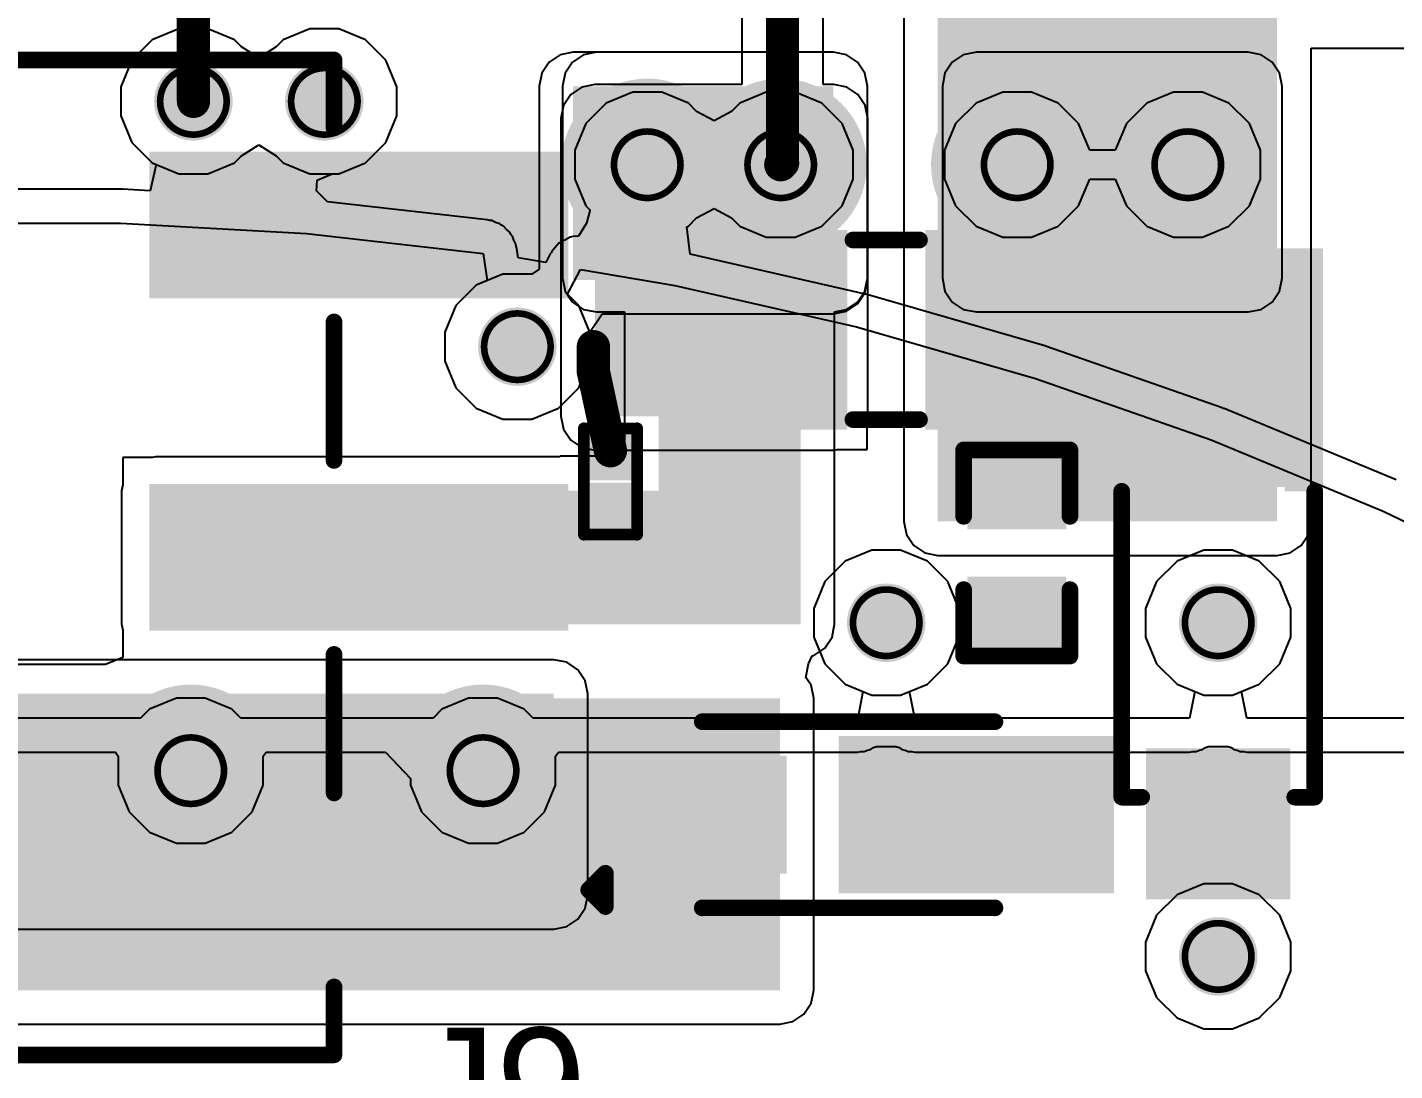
# Model space of a CAD drawing. Header units: inches. Extents: x -30 to 282, y -86 to 78.
# Drawn here: x 10.09 to 20.53, y -26.4 to -18.43 of the extents above; entities that cross this region are included whole.
import ezdxf

# ---------------------------------------------------------------- set-up
doc = ezdxf.new("R2010")
doc.units = ezdxf.units.IN
for name, color, linetype in [('Board Outline', 216, 'Continuous'), ('Bottom Layer', 5, 'Continuous'), ('Bottom Overlay', 54, 'Continuous'), ('Bottom Paste', 16, 'Continuous'), ('Bottom Solder', 6, 'Continuous'), ('Drill Drawing', 1, 'Continuous'), ('GND 01', 76, 'Continuous'), ('GND 02', 16, 'Continuous'), ('PWR', 156, 'Continuous'), ('SIG 01', 90, 'Continuous'), ('Top Layer', 1, 'Continuous'), ('Top Overlay', 2, 'Continuous'), ('Top Paste', 8, 'Continuous'), ('Top Solder', 216, 'Continuous'), ('Via Holes', 16, 'Continuous')]:
    doc.layers.add(name, color=color, linetype=linetype)
doc.styles.add('Arial', font='', dxfattribs={"height": 0.2})
doc.styles.get('Arial').set_extended_font_data('Arial')

# ---------------------------------------------------------------- blocks, each defined once
blk = doc.blocks.new('HDR_2_3_M____SMD_2_54___17')
at = {"layer": 'Top Layer'}
for points in [[(-1.14, 3.05), (-1.14, 2.03), (-4.24, 2.03), (-4.24, 3.05)], [(4.24, 3.05), (4.24, 2.03), (1.14, 2.03), (1.14, 3.05)], [(-1.14, 0.51), (-1.14, -0.51), (-4.24, -0.51), (-4.24, 0.51)], [(4.24, 0.51), (4.24, -0.51), (1.14, -0.51), (1.14, 0.51)], [(-1.14, -2.03), (-1.14, -3.05), (-4.24, -3.05), (-4.24, -2.03)], [(4.24, -2.03), (4.24, -3.05), (1.14, -3.05), (1.14, -2.03)]]:
    blk.add_hatch(color=1, dxfattribs=at).paths.add_polyline_path(points)
at = {"layer": 'Top Paste'}
for points in [[(-1.14, 3.05), (-1.14, 2.03), (-4.24, 2.03), (-4.24, 3.05)], [(4.24, 3.05), (4.24, 2.03), (1.14, 2.03), (1.14, 3.05)], [(-1.14, 0.51), (-1.14, -0.51), (-4.24, -0.51), (-4.24, 0.51)], [(4.24, 0.51), (4.24, -0.51), (1.14, -0.51), (1.14, 0.51)], [(-1.14, -2.03), (-1.14, -3.05), (-4.24, -3.05), (-4.24, -2.03)], [(4.24, -2.03), (4.24, -3.05), (1.14, -3.05), (1.14, -2.03)]]:
    blk.add_hatch(color=8, dxfattribs=at).paths.add_polyline_path(points)
at = {"layer": 'Top Solder'}
for points in [[(-1.09, 3.1), (-1.09, 1.98), (-4.29, 1.98), (-4.29, 3.1)], [(4.29, 3.1), (4.29, 1.98), (1.09, 1.98), (1.09, 3.1)], [(-1.09, 0.56), (-1.09, -0.56), (-4.29, -0.56), (-4.29, 0.56)], [(4.29, 0.56), (4.29, -0.56), (1.09, -0.56), (1.09, 0.56)], [(-1.09, -1.98), (-1.09, -3.1), (-4.29, -3.1), (-4.29, -1.98)], [(4.29, -1.98), (4.29, -3.1), (1.09, -3.1), (1.09, -1.98)]]:
    blk.add_hatch(color=216, dxfattribs=at).paths.add_polyline_path(points)
at = {"layer": 'Top Overlay', "const_width": 0.127}
for points in [[(2.5, 3.8), (-2.5, 3.8)], [(-2.5, 3.8), (-2.5, 3.281)], [(2.5, 3.8), (2.5, 3.281)], [(-4.445, 2.54), (-4.572, 2.667)], [(-4.572, 2.667), (-4.572, 2.413)], [(-4.445, 2.54), (-4.572, 2.413)], [(-2.5, 1.799), (-2.5, 0.741)], [(2.5, 1.799), (2.5, 0.741)], [(-2.5, -0.741), (-2.5, -1.799)], [(2.5, -0.741), (2.5, -1.799)], [(-2.5, -3.281), (-2.5, -3.8)], [(2.5, -3.281), (2.5, -3.8)], [(2.5, -3.8), (-2.5, -3.8)]]:
    blk.add_lwpolyline(points, dxfattribs=at)
at = {"layer": 'Top Overlay', "const_width": 0.0635}
for points in [[(-2.532, 3.8, 1), (-2.468, 3.8, 1)], [(-2.532, 3.8, 1), (-2.468, 3.8, 1)], [(2.468, 3.8, 1), (2.532, 3.8, 1)], [(2.468, 3.8, 1), (2.532, 3.8, 1)], [(-2.532, 3.281, 1), (-2.468, 3.281, 1)], [(2.468, 3.281, 1), (2.532, 3.281, 1)], [(-4.604, 2.667, 1), (-4.54, 2.667, 1)], [(-4.604, 2.667, 1), (-4.54, 2.667, 1)], [(-4.477, 2.54, 1), (-4.413, 2.54, 1)], [(-4.477, 2.54, 1), (-4.413, 2.54, 1)], [(-4.604, 2.413, 1), (-4.54, 2.413, 1)], [(-4.604, 2.413, 1), (-4.54, 2.413, 1)], [(-2.532, 1.799, 1), (-2.468, 1.799, 1)], [(2.468, 1.799, 1), (2.532, 1.799, 1)], [(-2.532, 0.741, 1), (-2.468, 0.741, 1)], [(2.468, 0.741, 1), (2.532, 0.741, 1)], [(-2.532, -0.741, 1), (-2.468, -0.741, 1)], [(2.468, -0.741, 1), (2.532, -0.741, 1)], [(-2.532, -1.799, 1), (-2.468, -1.799, 1)], [(2.468, -1.799, 1), (2.532, -1.799, 1)], [(-2.532, -3.281, 1), (-2.468, -3.281, 1)], [(2.468, -3.281, 1), (2.532, -3.281, 1)], [(-2.532, -3.8, 1), (-2.468, -3.8, 1)], [(-2.532, -3.8, 1), (-2.468, -3.8, 1)], [(2.468, -3.8, 1), (2.532, -3.8, 1)], [(2.468, -3.8, 1), (2.532, -3.8, 1)]]:
    blk.add_lwpolyline(points, format="xyb", close=True, dxfattribs=at)
blk = doc.blocks.new('I___0805_B_111')
at = {"layer": 'Bottom Layer'}
for points in [[(-1.6, 0.66), (-0.4, 0.66), (-0.4, -0.66), (-1.6, -0.66)], [(0.4, 0.66), (1.6, 0.66), (1.6, -0.66), (0.4, -0.66)]]:
    blk.add_hatch(color=5, dxfattribs=at).paths.add_polyline_path(points)
at = {"layer": 'Bottom Paste'}
for points in [[(-1.6, 0.66), (-0.4, 0.66), (-0.4, -0.66), (-1.6, -0.66)], [(0.4, 0.66), (1.6, 0.66), (1.6, -0.66), (0.4, -0.66)]]:
    blk.add_hatch(color=16, dxfattribs=at).paths.add_polyline_path(points)
at = {"layer": 'Bottom Solder'}
for points in [[(-1.702, 0.762), (-0.298, 0.762), (-0.298, -0.762), (-1.702, -0.762)], [(0.298, 0.762), (1.702, 0.762), (1.702, -0.762), (0.298, -0.762)]]:
    blk.add_hatch(color=6, dxfattribs=at).paths.add_polyline_path(points)
at = {"layer": 'Bottom Overlay', "const_width": 0.127}
for points in [[(-0.254, 0.686), (0.254, 0.686)], [(-0.254, -0.686), (0.254, -0.686)]]:
    blk.add_lwpolyline(points, dxfattribs=at)
at = {"layer": 'Bottom Overlay', "const_width": 0.0635}
for points in [[(-0.286, 0.686, 1), (-0.222, 0.686, 1)], [(0.222, 0.686, 1), (0.286, 0.686, 1)], [(-0.286, -0.686, 1), (-0.222, -0.686, 1)], [(0.222, -0.686, 1), (0.286, -0.686, 1)]]:
    blk.add_lwpolyline(points, format="xyb", close=True, dxfattribs=at)
blk = doc.blocks.new('DFN_2_0_3_0_6__112')
at = {"layer": 'Top Layer'}
for points in [[(-0.33, -0.13), (-0.33, 0.13), (-0.06, 0.13), (-0.06, -0.13)], [(0.06, -0.13), (0.06, 0.13), (0.33, 0.13), (0.33, -0.13)]]:
    blk.add_hatch(color=1, dxfattribs=at).paths.add_polyline_path(points)
at = {"layer": 'Top Paste'}
for points in [[(-0.33, -0.13), (-0.33, 0.13), (-0.06, 0.13), (-0.06, -0.13)], [(0.06, -0.13), (0.06, 0.13), (0.33, 0.13), (0.33, -0.13)]]:
    blk.add_hatch(color=8, dxfattribs=at).paths.add_polyline_path(points)
at = {"layer": 'Top Solder'}
for points in [[(-0.38, -0.18), (-0.38, 0.18), (-0.01, 0.18), (-0.01, -0.18)], [(0.01, -0.18), (0.01, 0.18), (0.38, 0.18), (0.38, -0.18)]]:
    blk.add_hatch(color=216, dxfattribs=at).paths.add_polyline_path(points)
at = {"layer": 'Top Overlay', "const_width": 0.0889}
for points in [[(-0.406, -0.203), (-0.406, 0.203)], [(0.406, 0.203), (-0.406, 0.203)], [(0.406, -0.203), (0.406, 0.203)], [(-0.406, -0.203), (0.406, -0.203)]]:
    blk.add_lwpolyline(points, dxfattribs=at)
at = {"layer": 'Top Overlay', "const_width": 0.0445}
for points in [[(-0.429, 0.203, 1), (-0.384, 0.203, 1)], [(-0.429, 0.203, 1), (-0.384, 0.203, 1)], [(0.384, 0.203, 1), (0.429, 0.203, 1)], [(0.384, 0.203, 1), (0.429, 0.203, 1)], [(-0.429, -0.203, 1), (-0.384, -0.203, 1)], [(-0.429, -0.203, 1), (-0.384, -0.203, 1)], [(0.384, -0.203, 1), (0.429, -0.203, 1)], [(0.384, -0.203, 1), (0.429, -0.203, 1)]]:
    blk.add_lwpolyline(points, format="xyb", close=True, dxfattribs=at)
blk = doc.blocks.new('M____SMP_113')
at = {"layer": 'Top Layer'}
for points in [[(-1.95, 0.55), (0.05, 0.55), (0.05, -0.55), (-1.95, -0.55)], [(0.55, 0.4), (1.35, 0.4), (1.35, -0.4), (0.55, -0.4)]]:
    blk.add_hatch(color=1, dxfattribs=at).paths.add_polyline_path(points)
at = {"layer": 'Top Overlay'}
for points in [[(1.143, 0.457), (1.423, 0.457), (1.423, 0.762), (1.143, 0.762)], [(1.753, 0.762), (1.397, 0.762), (1.397, -0.762), (1.753, -0.762)], [(1.143, -0.762), (1.422, -0.762), (1.422, -0.457), (1.143, -0.457)]]:
    blk.add_hatch(color=2, dxfattribs=at).paths.add_polyline_path(points)
at = {"layer": 'Top Paste'}
for points in [[(-1.95, 0.55), (0.05, 0.55), (0.05, -0.55), (-1.95, -0.55)], [(0.55, 0.4), (1.35, 0.4), (1.35, -0.4), (0.55, -0.4)]]:
    blk.add_hatch(color=8, dxfattribs=at).paths.add_polyline_path(points)
at = {"layer": 'Top Solder'}
for points in [[(-2.001, 0.601), (0.101, 0.601), (0.101, -0.601), (-2.001, -0.601)], [(0.499, 0.451), (1.401, 0.451), (1.401, -0.451), (0.499, -0.451)]]:
    blk.add_hatch(color=216, dxfattribs=at).paths.add_polyline_path(points)
at = {"layer": 'Top Overlay', "const_width": 0.127}
for points in [[(1.143, 0.711), (-1.092, 0.711)], [(1.143, -0.711), (-1.092, -0.711)]]:
    blk.add_lwpolyline(points, dxfattribs=at)
at = {"layer": 'Top Overlay', "const_width": 0.0635}
for points in [[(-1.124, 0.711, 1), (-1.06, 0.711, 1)], [(1.111, 0.711, 1), (1.175, 0.711, 1)], [(-1.124, -0.711, 1), (-1.06, -0.711, 1)], [(1.111, -0.711, 1), (1.175, -0.711, 1)]]:
    blk.add_lwpolyline(points, format="xyb", close=True, dxfattribs=at)
blk = doc.blocks.new('SOD_123_B_121')
at = {"layer": 'Bottom Layer'}
for points in [[(-2.05, -0.45), (-2.05, 0.45), (-1.1, 0.45), (-1.1, -0.45)], [(1.1, -0.45), (1.1, 0.45), (2.05, 0.45), (2.05, -0.45)]]:
    blk.add_hatch(color=5, dxfattribs=at).paths.add_polyline_path(points)
at = {"layer": 'Bottom Overlay'}
for points in [[(0.965, 0.508), (2.819, 0.508), (2.819, 0.8), (0.965, 0.8)], [(2.122, -0.788), (2.822, -0.788), (2.822, 0.787), (2.122, 0.787)], [(0.965, -0.8), (2.819, -0.8), (2.819, -0.508), (0.965, -0.508)]]:
    blk.add_hatch(color=54, dxfattribs=at).paths.add_polyline_path(points)
at = {"layer": 'Bottom Paste'}
for points in [[(-2.05, -0.45), (-2.05, 0.45), (-1.1, 0.45), (-1.1, -0.45)], [(1.1, -0.45), (1.1, 0.45), (2.05, 0.45), (2.05, -0.45)]]:
    blk.add_hatch(color=16, dxfattribs=at).paths.add_polyline_path(points)
at = {"layer": 'Bottom Solder'}
for points in [[(-2.152, -0.552), (-2.152, 0.552), (-0.998, 0.552), (-0.998, -0.552)], [(0.998, -0.552), (0.998, 0.552), (2.152, 0.552), (2.152, -0.552)]]:
    blk.add_hatch(color=6, dxfattribs=at).paths.add_polyline_path(points)
at = {"layer": 'Bottom Overlay', "const_width": 0.127}
for points in [[(-1.372, 0.737), (0.965, 0.737)], [(-1.372, 0.737), (-1.372, 0.584)], [(-1.372, -0.584), (-1.372, -0.737)], [(-1.372, -0.737), (0.965, -0.737)]]:
    blk.add_lwpolyline(points, dxfattribs=at)
at = {"layer": 'Bottom Overlay', "const_width": 0.0635}
for points in [[(-1.403, 0.737, 1), (-1.34, 0.737, 1)], [(-1.403, 0.737, 1), (-1.34, 0.737, 1)], [(0.933, 0.737, 1), (0.997, 0.737, 1)], [(-1.403, 0.584, 1), (-1.34, 0.584, 1)], [(-1.403, -0.584, 1), (-1.34, -0.584, 1)], [(-1.403, -0.737, 1), (-1.34, -0.737, 1)], [(-1.403, -0.737, 1), (-1.34, -0.737, 1)], [(0.933, -0.737, 1), (0.997, -0.737, 1)]]:
    blk.add_lwpolyline(points, format="xyb", close=True, dxfattribs=at)
blk = doc.blocks.new('C___0402_B_127')
at = {"layer": 'Bottom Layer'}
for points in [[(-0.241, 0.318), (-0.241, -0.318), (-0.699, -0.318), (-0.699, 0.318)], [(0.699, 0.318), (0.699, -0.318), (0.241, -0.318), (0.241, 0.318)]]:
    blk.add_hatch(color=5, dxfattribs=at).paths.add_polyline_path(points)
at = {"layer": 'Bottom Paste'}
for points in [[(-0.241, 0.318), (-0.241, -0.318), (-0.699, -0.318), (-0.699, 0.318)], [(0.699, 0.318), (0.699, -0.318), (0.241, -0.318), (0.241, 0.318)]]:
    blk.add_hatch(color=16, dxfattribs=at).paths.add_polyline_path(points)
at = {"layer": 'Bottom Solder'}
for points in [[(-0.181, 0.377), (-0.181, -0.377), (-0.758, -0.377), (-0.758, 0.377)], [(0.758, 0.377), (0.758, -0.377), (0.181, -0.377), (0.181, 0.377)]]:
    blk.add_hatch(color=6, dxfattribs=at).paths.add_polyline_path(points)
at = {"layer": 'Bottom Overlay', "const_width": 0.127}
for points in [[(-0.787, 0.406), (-0.787, -0.406)], [(-0.787, 0.406), (-0.279, 0.406)], [(0.279, 0.406), (0.787, 0.406)], [(0.787, 0.406), (0.787, -0.406)], [(-0.787, -0.406), (-0.279, -0.406)], [(0.279, -0.406), (0.787, -0.406)]]:
    blk.add_lwpolyline(points, dxfattribs=at)
at = {"layer": 'Bottom Overlay', "const_width": 0.0635}
for points in [[(-0.819, 0.406, 1), (-0.756, 0.406, 1)], [(-0.819, 0.406, 1), (-0.756, 0.406, 1)], [(-0.311, 0.406, 1), (-0.248, 0.406, 1)], [(0.248, 0.406, 1), (0.311, 0.406, 1)], [(0.756, 0.406, 1), (0.819, 0.406, 1)], [(0.756, 0.406, 1), (0.819, 0.406, 1)], [(-0.819, -0.406, 1), (-0.756, -0.406, 1)], [(-0.819, -0.406, 1), (-0.756, -0.406, 1)], [(-0.311, -0.406, 1), (-0.248, -0.406, 1)], [(0.248, -0.406, 1), (0.311, -0.406, 1)], [(0.756, -0.406, 1), (0.819, -0.406, 1)], [(0.756, -0.406, 1), (0.819, -0.406, 1)]]:
    blk.add_lwpolyline(points, format="xyb", close=True, dxfattribs=at)

msp = doc.modelspace()

# ---------------------------------------------------------------- hatches: boundary and pattern name
at = {"layer": 'Bottom Layer'}
for points in [[(19.63, -17.027), (17.038, -17.027), (17.038, -22.204), (19.63, -22.204)], [(14.42, -21.4), (16.245, -21.4), (16.245, -19.126), (14.42, -19.126)], [(5.997, -25.059), (14.106, -25.059), (14.106, -23.52), (5.997, -23.52)]]:
    msp.add_hatch(color=5, dxfattribs=at).paths.add_polyline_path(points)
h = msp.add_hatch(color=5, dxfattribs=at)
edge = h.paths.add_edge_path()
edge.add_arc((11.354, -18.995), 0.3, 0, 360)
h = msp.add_hatch(color=5, dxfattribs=at)
edge = h.paths.add_edge_path()
edge.add_arc((12.354, -18.995), 0.3, 0, 360)
h = msp.add_hatch(color=5, dxfattribs=at)
edge = h.paths.add_edge_path()
edge.add_arc((14.82, -19.479), 0.3, 0, 360)
h = msp.add_hatch(color=5, dxfattribs=at)
edge = h.paths.add_edge_path()
edge.add_arc((15.839, -19.479), 0.3, 0, 360)
h = msp.add_hatch(color=5, dxfattribs=at)
edge = h.paths.add_edge_path()
edge.add_arc((17.645, -19.479), 0.3, 0, 360)
h = msp.add_hatch(color=5, dxfattribs=at)
edge = h.paths.add_edge_path()
edge.add_arc((18.948, -19.479), 0.3, 0, 360)
h = msp.add_hatch(color=5, dxfattribs=at)
edge = h.paths.add_edge_path()
edge.add_arc((13.828, -20.869), 0.3, 0, 360)
h = msp.add_hatch(color=5, dxfattribs=at)
edge = h.paths.add_edge_path()
edge.add_arc((16.645, -22.978), 0.3, 0, 360)
h = msp.add_hatch(color=5, dxfattribs=at)
edge = h.paths.add_edge_path()
edge.add_arc((19.18, -22.978), 0.3, 0, 360)
h = msp.add_hatch(color=5, dxfattribs=at)
edge = h.paths.add_edge_path()
edge.add_arc((11.334, -24.108), 0.3, 0, 360)
h = msp.add_hatch(color=5, dxfattribs=at)
edge = h.paths.add_edge_path()
edge.add_arc((13.566, -24.108), 0.3, 0, 360)
h = msp.add_hatch(color=5, dxfattribs=at)
edge = h.paths.add_edge_path()
edge.add_arc((19.18, -25.527), 0.3, 0, 360)
at = {"layer": 'GND 01'}
h = msp.add_hatch(color=76, dxfattribs=at)
edge = h.paths.add_edge_path()
edge.add_arc((14.82, -19.479), 0.658, 0, 360)
h = msp.add_hatch(color=76, dxfattribs=at)
edge = h.paths.add_edge_path()
edge.add_arc((15.839, -19.479), 0.658, 0, 360)
h = msp.add_hatch(color=76, dxfattribs=at)
edge = h.paths.add_edge_path()
edge.add_arc((17.645, -19.479), 0.658, 0, 360)
h = msp.add_hatch(color=76, dxfattribs=at)
edge = h.paths.add_edge_path()
edge.add_arc((18.948, -19.479), 0.658, 0, 360)
h = msp.add_hatch(color=76, dxfattribs=at)
edge = h.paths.add_edge_path()
edge.add_arc((11.334, -24.108), 0.658, 0, 360)
h = msp.add_hatch(color=76, dxfattribs=at)
edge = h.paths.add_edge_path()
edge.add_arc((13.566, -24.108), 0.658, 0, 360)
at = {"layer": 'GND 02'}
h = msp.add_hatch(color=16, dxfattribs=at)
edge = h.paths.add_edge_path()
edge.add_arc((14.82, -19.479), 0.658, 0, 360)
h = msp.add_hatch(color=16, dxfattribs=at)
edge = h.paths.add_edge_path()
edge.add_arc((15.839, -19.479), 0.658, 0, 360)
h = msp.add_hatch(color=16, dxfattribs=at)
edge = h.paths.add_edge_path()
edge.add_arc((17.645, -19.479), 0.658, 0, 360)
h = msp.add_hatch(color=16, dxfattribs=at)
edge = h.paths.add_edge_path()
edge.add_arc((18.948, -19.479), 0.658, 0, 360)
h = msp.add_hatch(color=16, dxfattribs=at)
edge = h.paths.add_edge_path()
edge.add_arc((11.334, -24.108), 0.658, 0, 360)
h = msp.add_hatch(color=16, dxfattribs=at)
edge = h.paths.add_edge_path()
edge.add_arc((13.566, -24.108), 0.658, 0, 360)
at = {"layer": 'PWR'}
h = msp.add_hatch(color=156, dxfattribs=at)
edge = h.paths.add_edge_path()
edge.add_arc((11.354, -18.995), 0.3, 0, 360)
h = msp.add_hatch(color=156, dxfattribs=at)
edge = h.paths.add_edge_path()
edge.add_arc((12.354, -18.995), 0.3, 0, 360)
h = msp.add_hatch(color=156, dxfattribs=at)
edge = h.paths.add_edge_path()
edge.add_arc((14.82, -19.479), 0.3, 0, 360)
h = msp.add_hatch(color=156, dxfattribs=at)
edge = h.paths.add_edge_path()
edge.add_arc((15.839, -19.479), 0.3, 0, 360)
h = msp.add_hatch(color=156, dxfattribs=at)
edge = h.paths.add_edge_path()
edge.add_arc((17.645, -19.479), 0.3, 0, 360)
h = msp.add_hatch(color=156, dxfattribs=at)
edge = h.paths.add_edge_path()
edge.add_arc((18.948, -19.479), 0.3, 0, 360)
h = msp.add_hatch(color=156, dxfattribs=at)
edge = h.paths.add_edge_path()
edge.add_arc((13.828, -20.869), 0.3, 0, 360)
h = msp.add_hatch(color=156, dxfattribs=at)
edge = h.paths.add_edge_path()
edge.add_arc((16.645, -22.978), 0.3, 0, 360)
h = msp.add_hatch(color=156, dxfattribs=at)
edge = h.paths.add_edge_path()
edge.add_arc((19.18, -22.978), 0.3, 0, 360)
h = msp.add_hatch(color=156, dxfattribs=at)
edge = h.paths.add_edge_path()
edge.add_arc((11.334, -24.108), 0.3, 0, 360)
h = msp.add_hatch(color=156, dxfattribs=at)
edge = h.paths.add_edge_path()
edge.add_arc((13.566, -24.108), 0.3, 0, 360)
h = msp.add_hatch(color=156, dxfattribs=at)
edge = h.paths.add_edge_path()
edge.add_arc((19.18, -25.527), 0.3, 0, 360)
at = {"layer": 'SIG 01'}
h = msp.add_hatch(color=90, dxfattribs=at)
edge = h.paths.add_edge_path()
edge.add_arc((11.354, -18.995), 0.3, 0, 360)
h = msp.add_hatch(color=90, dxfattribs=at)
edge = h.paths.add_edge_path()
edge.add_arc((12.354, -18.995), 0.3, 0, 360)
msp.add_hatch(color=90, dxfattribs=at).paths.add_polyline_path([(14.253, -20.359), (16.242, -20.359), (16.242, -18.879), (14.253, -18.879)])
h = msp.add_hatch(color=90, dxfattribs=at)
edge = h.paths.add_edge_path()
edge.add_arc((14.82, -19.479), 0.3, 0, 360)
h = msp.add_hatch(color=90, dxfattribs=at)
edge = h.paths.add_edge_path()
edge.add_arc((15.839, -19.479), 0.3, 0, 360)
h = msp.add_hatch(color=90, dxfattribs=at)
edge = h.paths.add_edge_path()
edge.add_arc((17.645, -19.479), 0.3, 0, 360)
h = msp.add_hatch(color=90, dxfattribs=at)
edge = h.paths.add_edge_path()
edge.add_arc((18.948, -19.479), 0.3, 0, 360)
h = msp.add_hatch(color=90, dxfattribs=at)
edge = h.paths.add_edge_path()
edge.add_arc((13.828, -20.869), 0.3, 0, 360)
h = msp.add_hatch(color=90, dxfattribs=at)
edge = h.paths.add_edge_path()
edge.add_arc((16.645, -22.978), 0.3, 0, 360)
h = msp.add_hatch(color=90, dxfattribs=at)
edge = h.paths.add_edge_path()
edge.add_arc((19.18, -22.978), 0.3, 0, 360)
h = msp.add_hatch(color=90, dxfattribs=at)
edge = h.paths.add_edge_path()
edge.add_arc((11.334, -24.108), 0.3, 0, 360)
h = msp.add_hatch(color=90, dxfattribs=at)
edge = h.paths.add_edge_path()
edge.add_arc((13.566, -24.108), 0.3, 0, 360)
h = msp.add_hatch(color=90, dxfattribs=at)
edge = h.paths.add_edge_path()
edge.add_arc((19.18, -25.527), 0.3, 0, 360)
at = {"layer": 'Top Layer'}
h = msp.add_hatch(color=1, dxfattribs=at)
edge = h.paths.add_edge_path()
edge.add_arc((11.354, -18.995), 0.3, 0, 360)
h = msp.add_hatch(color=1, dxfattribs=at)
edge = h.paths.add_edge_path()
edge.add_arc((12.354, -18.995), 0.3, 0, 360)
for points in [[(14.432, -20.345), (16.242, -20.345), (16.242, -18.879), (14.432, -18.879)], [(17.333, -20.345), (19.409, -20.345), (19.409, -18.879), (17.333, -18.879)], [(14.906, -22.989), (15.992, -22.989), (15.992, -18.925), (14.906, -18.925)], [(11.064, -22.989), (15.992, -22.989), (15.992, -21.969), (11.064, -21.969)], [(5.684, -25.785), (15.833, -25.785), (15.833, -23.555), (5.684, -23.555)]]:
    msp.add_hatch(color=1, dxfattribs=at).paths.add_polyline_path(points)
h = msp.add_hatch(color=1, dxfattribs=at)
edge = h.paths.add_edge_path()
edge.add_arc((14.82, -19.479), 0.3, 0, 360)
h = msp.add_hatch(color=1, dxfattribs=at)
edge = h.paths.add_edge_path()
edge.add_arc((15.839, -19.479), 0.3, 0, 360)
h = msp.add_hatch(color=1, dxfattribs=at)
edge = h.paths.add_edge_path()
edge.add_arc((17.645, -19.479), 0.3, 0, 360)
h = msp.add_hatch(color=1, dxfattribs=at)
edge = h.paths.add_edge_path()
edge.add_arc((18.948, -19.479), 0.3, 0, 360)
h = msp.add_hatch(color=1, dxfattribs=at)
edge = h.paths.add_edge_path()
edge.add_arc((13.828, -20.869), 0.3, 0, 360)
h = msp.add_hatch(color=1, dxfattribs=at)
edge = h.paths.add_edge_path()
edge.add_arc((16.645, -22.978), 0.3, 0, 360)
h = msp.add_hatch(color=1, dxfattribs=at)
edge = h.paths.add_edge_path()
edge.add_arc((19.18, -22.978), 0.3, 0, 360)
h = msp.add_hatch(color=1, dxfattribs=at)
edge = h.paths.add_edge_path()
edge.add_arc((11.334, -24.108), 0.3, 0, 360)
h = msp.add_hatch(color=1, dxfattribs=at)
edge = h.paths.add_edge_path()
edge.add_arc((13.566, -24.108), 0.3, 0, 360)
h = msp.add_hatch(color=1, dxfattribs=at)
edge = h.paths.add_edge_path()
edge.add_arc((19.18, -25.527), 0.3, 0, 360)
at = {"layer": 'Via Holes'}
h = msp.add_hatch(color=7, dxfattribs=at)
edge = h.paths.add_edge_path()
edge.add_arc((11.354, -18.995), 0.15, 0, 360)
h = msp.add_hatch(color=7, dxfattribs=at)
edge = h.paths.add_edge_path()
edge.add_arc((12.354, -18.995), 0.15, 0, 360)
h = msp.add_hatch(color=7, dxfattribs=at)
edge = h.paths.add_edge_path()
edge.add_arc((14.82, -19.479), 0.15, 0, 360)
h = msp.add_hatch(color=7, dxfattribs=at)
edge = h.paths.add_edge_path()
edge.add_arc((15.839, -19.479), 0.15, 0, 360)
h = msp.add_hatch(color=7, dxfattribs=at)
edge = h.paths.add_edge_path()
edge.add_arc((17.645, -19.479), 0.15, 0, 360)
h = msp.add_hatch(color=7, dxfattribs=at)
edge = h.paths.add_edge_path()
edge.add_arc((18.948, -19.479), 0.15, 0, 360)
h = msp.add_hatch(color=7, dxfattribs=at)
edge = h.paths.add_edge_path()
edge.add_arc((13.828, -20.869), 0.15, 0, 360)
h = msp.add_hatch(color=7, dxfattribs=at)
edge = h.paths.add_edge_path()
edge.add_arc((16.645, -22.978), 0.15, 0, 360)
h = msp.add_hatch(color=7, dxfattribs=at)
edge = h.paths.add_edge_path()
edge.add_arc((19.18, -22.978), 0.15, 0, 360)
h = msp.add_hatch(color=7, dxfattribs=at)
edge = h.paths.add_edge_path()
edge.add_arc((11.334, -24.108), 0.15, 0, 360)
h = msp.add_hatch(color=7, dxfattribs=at)
edge = h.paths.add_edge_path()
edge.add_arc((13.566, -24.108), 0.15, 0, 360)
h = msp.add_hatch(color=7, dxfattribs=at)
edge = h.paths.add_edge_path()
edge.add_arc((19.18, -25.527), 0.15, 0, 360)

# ---------------------------------------------------------------- linework, layer by layer
at = {"layer": 'Board Outline', "const_width": 0.254}
msp.add_lwpolyline([(37.495, -16.446, -2.502525), (-17.293, -16.446)], format="xyb", dxfattribs=at)
at = {"layer": 'Bottom Layer'}
for p, q in [((15.543, -16.979), (15.543, -18.867)), ((16.164, -18.867), (16.164, -17.108)), ((16.779, -18.33), (16.779, -22.204)), ((19.889, -22.204), (19.889, -18.589)), ((19.889, -18.589), (22.283, -18.589)), ((14.321, -18.887), (14.237, -18.943)), ((14.42, -18.867), (14.321, -18.887)), ((15.543, -18.867), (14.42, -18.867)), ((16.245, -18.867), (16.164, -18.867)), ((16.344, -18.887), (16.245, -18.867)), ((16.428, -18.943), (16.344, -18.887)), ((14.237, -18.943), (14.181, -19.027)), ((16.484, -19.027), (16.428, -18.943)), ((14.181, -19.027), (14.161, -19.126)), ((16.504, -19.126), (16.484, -19.027)), ((14.161, -19.126), (14.161, -21.4)), ((16.504, -21.4), (16.504, -19.126)), ((14.161, -21.4), (14.181, -21.499)), ((16.499, -21.425), (16.504, -21.4)), ((14.181, -21.499), (14.237, -21.583)), ((16.499, -21.654), (16.499, -21.425)), ((14.237, -21.583), (14.321, -21.639)), ((14.321, -21.639), (14.42, -21.659)), ((14.42, -21.659), (16.245, -21.659)), ((16.245, -21.659), (16.27, -21.654)), ((16.27, -21.654), (16.499, -21.654)), ((16.779, -22.204), (16.799, -22.303)), ((19.869, -22.303), (19.889, -22.204)), ((16.799, -22.303), (16.855, -22.387)), ((19.813, -22.387), (19.869, -22.303)), ((16.855, -22.387), (16.939, -22.443)), ((16.939, -22.443), (17.038, -22.463)), ((19.63, -22.463), (19.729, -22.443)), ((19.729, -22.443), (19.813, -22.387)), ((17.038, -22.463), (19.63, -22.463)), ((14.106, -23.261), (5.997, -23.261)), ((14.205, -23.28), (14.106, -23.261)), ((14.289, -23.337), (14.205, -23.28)), ((14.345, -23.421), (14.289, -23.337)), ((14.365, -23.52), (14.345, -23.421)), ((14.365, -25.059), (14.365, -23.52)), ((14.345, -25.158), (14.365, -25.059)), ((14.289, -25.242), (14.345, -25.158)), ((14.205, -25.298), (14.289, -25.242)), ((5.997, -25.318), (14.106, -25.318)), ((14.106, -25.318), (14.205, -25.298))]:
    msp.add_line(p, q, dxfattribs=at)
at = {"layer": 'Bottom Layer', "const_width": 0.254}
for points in [[(15.853, -19.465), (15.853, -16.979)], [(15.839, -19.479), (15.853, -19.465)]]:
    msp.add_lwpolyline(points, dxfattribs=at)
at = {"layer": 'Bottom Layer', "const_width": 0.127}
for points in [[(15.776, -19.479, 1), (15.903, -19.479, 1)], [(15.79, -19.465, 1), (15.917, -19.465, 1)], [(15.79, -19.465, 1), (15.917, -19.465, 1)]]:
    msp.add_lwpolyline(points, format="xyb", close=True, dxfattribs=at)
at = {"layer": 'Drill Drawing'}
for points, const_width in [([(11.608, -18.995, 1), (11.1, -18.995, 1)], 0.0508), ([(12.608, -18.995, 1), (12.1, -18.995, 1)], 0.0508), ([(11.087, -18.995, 1), (11.113, -18.995, 1)], 0.0254), ([(11.595, -18.995, 1), (11.621, -18.995, 1)], 0.0254), ([(12.087, -18.995, 1), (12.113, -18.995, 1)], 0.0254), ([(12.595, -18.995, 1), (12.621, -18.995, 1)], 0.0254), ([(15.074, -19.479, 1), (14.566, -19.479, 1)], 0.0508), ([(16.093, -19.479, 1), (15.585, -19.479, 1)], 0.0508), ([(17.899, -19.479, 1), (17.391, -19.479, 1)], 0.0508), ([(19.202, -19.479, 1), (18.694, -19.479, 1)], 0.0508), ([(14.554, -19.479, 1), (14.579, -19.479, 1)], 0.0254), ([(15.062, -19.479, 1), (15.087, -19.479, 1)], 0.0254), ([(15.573, -19.479, 1), (15.598, -19.479, 1)], 0.0254), ([(16.081, -19.479, 1), (16.106, -19.479, 1)], 0.0254), ([(17.378, -19.479, 1), (17.404, -19.479, 1)], 0.0254), ([(17.886, -19.479, 1), (17.912, -19.479, 1)], 0.0254), ([(18.682, -19.479, 1), (18.707, -19.479, 1)], 0.0254), ([(19.19, -19.479, 1), (19.215, -19.479, 1)], 0.0254), ([(14.082, -20.869, 1), (13.574, -20.869, 1)], 0.0508), ([(13.561, -20.869, 1), (13.587, -20.869, 1)], 0.0254), ([(14.069, -20.869, 1), (14.095, -20.869, 1)], 0.0254), ([(16.899, -22.978, 1), (16.391, -22.978, 1)], 0.0508), ([(19.434, -22.978, 1), (18.926, -22.978, 1)], 0.0508), ([(16.378, -22.978, 1), (16.404, -22.978, 1)], 0.0254), ([(16.886, -22.978, 1), (16.912, -22.978, 1)], 0.0254), ([(18.913, -22.978, 1), (18.939, -22.978, 1)], 0.0254), ([(19.421, -22.978, 1), (19.447, -22.978, 1)], 0.0254), ([(11.588, -24.108, 1), (11.08, -24.108, 1)], 0.0508), ([(13.82, -24.108, 1), (13.312, -24.108, 1)], 0.0508), ([(11.067, -24.108, 1), (11.093, -24.108, 1)], 0.0254), ([(11.575, -24.108, 1), (11.601, -24.108, 1)], 0.0254), ([(13.3, -24.108, 1), (13.325, -24.108, 1)], 0.0254), ([(13.808, -24.108, 1), (13.833, -24.108, 1)], 0.0254), ([(19.434, -25.527, 1), (18.926, -25.527, 1)], 0.0508), ([(18.913, -25.527, 1), (18.939, -25.527, 1)], 0.0254), ([(19.421, -25.527, 1), (19.447, -25.527, 1)], 0.0254)]:
    msp.add_lwpolyline(points, format="xyb", close=True, dxfattribs=dict(at, const_width=const_width))
at = {"layer": 'PWR'}
for p, q in [((11.244, -18.441), (11.04, -18.525)), ((11.464, -18.441), (11.244, -18.441)), ((11.668, -18.525), (11.464, -18.441)), ((12.244, -18.441), (12.04, -18.525)), ((12.464, -18.441), (12.244, -18.441)), ((12.668, -18.525), (12.464, -18.441)), ((11.04, -18.525), (10.884, -18.681)), ((11.721, -18.579), (11.668, -18.525)), ((11.854, -18.662), (11.721, -18.579)), ((11.987, -18.579), (11.854, -18.662)), ((12.04, -18.525), (11.987, -18.579)), ((12.824, -18.681), (12.668, -18.525)), ((10.884, -18.681), (10.8, -18.885)), ((12.908, -18.885), (12.824, -18.681)), ((10.8, -18.885), (10.8, -19.105)), ((12.908, -19.105), (12.908, -18.885)), ((14.71, -18.925), (14.507, -19.009)), ((14.931, -18.925), (14.71, -18.925)), ((15.134, -19.009), (14.931, -18.925)), ((15.729, -18.925), (15.526, -19.009)), ((15.95, -18.925), (15.729, -18.925)), ((16.153, -19.009), (15.95, -18.925)), ((17.535, -18.925), (17.331, -19.009)), ((17.755, -18.925), (17.535, -18.925)), ((17.959, -19.009), (17.755, -18.925)), ((18.838, -18.925), (18.635, -19.009)), ((19.059, -18.925), (18.838, -18.925)), ((19.262, -19.009), (19.059, -18.925)), ((10.8, -19.105), (10.884, -19.309)), ((12.824, -19.309), (12.908, -19.105)), ((14.507, -19.009), (14.351, -19.165)), ((15.197, -19.072), (15.134, -19.009)), ((15.33, -19.144), (15.197, -19.072)), ((15.463, -19.072), (15.33, -19.144)), ((15.526, -19.009), (15.463, -19.072)), ((16.309, -19.165), (16.153, -19.009)), ((17.331, -19.009), (17.175, -19.165)), ((18.114, -19.165), (17.959, -19.009)), ((18.635, -19.009), (18.479, -19.165)), ((19.418, -19.165), (19.262, -19.009)), ((14.351, -19.165), (14.266, -19.369)), ((16.393, -19.369), (16.309, -19.165)), ((17.175, -19.165), (17.091, -19.369)), ((18.199, -19.369), (18.114, -19.165)), ((18.479, -19.165), (18.394, -19.369)), ((19.502, -19.369), (19.418, -19.165)), ((10.884, -19.309), (11.04, -19.465)), ((12.668, -19.465), (12.824, -19.309)), ((14.266, -19.369), (14.266, -19.589)), ((16.393, -19.589), (16.393, -19.369)), ((17.091, -19.369), (17.091, -19.589)), ((18.394, -19.369), (18.199, -19.369)), ((19.502, -19.589), (19.502, -19.369)), ((11.07, -19.477), (11.025, -19.678)), ((11.04, -19.465), (11.07, -19.477)), ((12.464, -19.549), (12.668, -19.465)), ((12.295, -19.679), (12.3, -19.596)), ((12.3, -19.596), (12.413, -19.549)), ((12.413, -19.549), (12.464, -19.549)), ((14.266, -19.589), (14.351, -19.793)), ((16.309, -19.793), (16.393, -19.589)), ((17.091, -19.589), (17.175, -19.793)), ((18.114, -19.793), (18.199, -19.589)), ((18.199, -19.589), (18.394, -19.589)), ((18.394, -19.589), (18.479, -19.793)), ((19.418, -19.793), (19.502, -19.589)), ((10.797, -19.666), (9.376, -19.666)), ((10.805, -19.667), (10.797, -19.666)), ((10.812, -19.666), (10.805, -19.667)), ((11.025, -19.678), (10.812, -19.666)), ((12.377, -19.762), (12.295, -19.679)), ((13.597, -19.899), (12.377, -19.762)), ((14.351, -19.793), (14.382, -19.824)), ((14.382, -19.824), (14.38, -19.842)), ((15.197, -19.886), (15.33, -19.814)), ((15.33, -19.814), (15.463, -19.886)), ((16.153, -19.948), (16.309, -19.793)), ((17.175, -19.793), (17.331, -19.948)), ((17.959, -19.948), (18.114, -19.793)), ((18.479, -19.793), (18.635, -19.948)), ((19.262, -19.948), (19.418, -19.793)), ((9.376, -19.925), (10.797, -19.925)), ((10.797, -19.925), (12.217, -20.004)), ((13.615, -19.905), (13.597, -19.899)), ((13.633, -19.906), (13.615, -19.905)), ((13.662, -19.92), (13.633, -19.906)), ((13.694, -19.93), (13.662, -19.92)), ((13.707, -19.942), (13.694, -19.93)), ((13.724, -19.95), (13.707, -19.942)), ((14.357, -19.926), (14.296, -20.025)), ((14.38, -19.842), (14.357, -19.926)), ((15.134, -19.948), (15.197, -19.886)), ((15.463, -19.886), (15.526, -19.948)), ((12.217, -20.004), (13.568, -20.157)), ((13.746, -19.974), (13.724, -19.95)), ((13.771, -19.995), (13.746, -19.974)), ((13.779, -20.011), (13.771, -19.995)), ((13.791, -20.025), (13.779, -20.011)), ((13.802, -20.056), (13.791, -20.025)), ((14.23, -20.032), (14.195, -20.052)), ((14.241, -20.031), (14.23, -20.032)), ((14.251, -20.027), (14.241, -20.031)), ((14.291, -20.025), (14.251, -20.027)), ((14.296, -20.025), (14.291, -20.025)), ((15.123, -19.953), (15.134, -19.948)), ((15.148, -20.163), (15.123, -19.953)), ((15.526, -19.948), (15.729, -20.033)), ((15.729, -20.033), (15.95, -20.033)), ((15.95, -20.033), (16.153, -19.948)), ((17.331, -19.948), (17.535, -20.033)), ((17.535, -20.033), (17.755, -20.033)), ((17.755, -20.033), (17.959, -19.948)), ((18.635, -19.948), (18.838, -20.033)), ((18.838, -20.033), (19.059, -20.033)), ((19.059, -20.033), (19.262, -19.948)), ((13.817, -20.085), (13.802, -20.056)), ((13.819, -20.103), (13.817, -20.085)), ((13.825, -20.12), (13.819, -20.103)), ((13.835, -20.19), (13.825, -20.12)), ((14.086, -20.152), (14.079, -20.16)), ((14.09, -20.141), (14.086, -20.152)), ((14.117, -20.112), (14.09, -20.141)), ((14.142, -20.081), (14.117, -20.112)), ((14.152, -20.076), (14.142, -20.081)), ((14.159, -20.068), (14.152, -20.076)), ((14.195, -20.052), (14.159, -20.068)), ((13.568, -20.157), (13.598, -20.364)), ((14.045, -20.226), (13.835, -20.19)), ((14.079, -20.16), (14.045, -20.226)), ((16.475, -20.466), (15.148, -20.163)), ((14.211, -20.469), (14.309, -20.279)), ((14.309, -20.279), (15.031, -20.402)), ((13.514, -20.399), (13.358, -20.555)), ((13.598, -20.364), (13.514, -20.399)), ((15.031, -20.402), (16.417, -20.718)), ((13.358, -20.555), (13.274, -20.759)), ((14.298, -20.555), (14.211, -20.469)), ((14.382, -20.759), (14.298, -20.555)), ((16.482, -20.469), (16.475, -20.466)), ((16.489, -20.469), (16.482, -20.469)), ((17.855, -20.863), (16.489, -20.469)), ((13.274, -20.759), (13.274, -20.979)), ((14.382, -20.979), (14.382, -20.759)), ((16.417, -20.718), (17.784, -21.112)), ((17.862, -20.866), (17.855, -20.863)), ((17.869, -20.867), (17.862, -20.866)), ((19.211, -21.337), (17.869, -20.867)), ((13.274, -20.979), (13.358, -21.183)), ((14.298, -21.183), (14.382, -20.979)), ((13.358, -21.183), (13.514, -21.338)), ((14.142, -21.338), (14.298, -21.183)), ((17.784, -21.112), (19.126, -21.581)), ((13.514, -21.338), (13.718, -21.423)), ((13.938, -21.423), (14.142, -21.338)), ((19.217, -21.341), (19.211, -21.337)), ((19.225, -21.342), (19.217, -21.341)), ((20.538, -21.886), (19.225, -21.342)), ((13.718, -21.423), (13.938, -21.423)), ((19.126, -21.581), (20.439, -22.125)), ((20.439, -22.125), (21.72, -22.742)), ((16.535, -22.424), (16.331, -22.508)), ((16.755, -22.424), (16.535, -22.424)), ((16.959, -22.508), (16.755, -22.424)), ((19.07, -22.424), (18.866, -22.508)), ((19.29, -22.424), (19.07, -22.424)), ((19.494, -22.508), (19.29, -22.424)), ((16.331, -22.508), (16.175, -22.664)), ((17.115, -22.664), (16.959, -22.508)), ((18.866, -22.508), (18.71, -22.664)), ((19.65, -22.664), (19.494, -22.508)), ((16.175, -22.664), (16.091, -22.868)), ((17.199, -22.868), (17.115, -22.664)), ((18.71, -22.664), (18.626, -22.868)), ((19.734, -22.868), (19.65, -22.664)), ((16.091, -22.868), (16.091, -23.088)), ((17.199, -23.088), (17.199, -22.868)), ((18.626, -22.868), (18.626, -23.088)), ((19.734, -23.088), (19.734, -22.868)), ((16.091, -23.088), (16.175, -23.292)), ((17.115, -23.292), (17.199, -23.088)), ((18.626, -23.088), (18.71, -23.292)), ((19.65, -23.292), (19.734, -23.088)), ((16.175, -23.292), (16.331, -23.448)), ((16.959, -23.448), (17.115, -23.292)), ((18.71, -23.292), (18.866, -23.448)), ((19.494, -23.448), (19.65, -23.292)), ((16.331, -23.448), (16.535, -23.532)), ((16.755, -23.532), (16.959, -23.448)), ((18.866, -23.448), (19.07, -23.532)), ((19.29, -23.532), (19.494, -23.448)), ((16.535, -23.532), (16.755, -23.532)), ((19.07, -23.532), (19.29, -23.532)), ((18.866, -25.057), (18.71, -25.213)), ((19.07, -24.973), (18.866, -25.057)), ((19.29, -24.973), (19.07, -24.973)), ((19.494, -25.057), (19.29, -24.973)), ((19.65, -25.213), (19.494, -25.057)), ((18.71, -25.213), (18.626, -25.417)), ((19.734, -25.417), (19.65, -25.213)), ((18.626, -25.417), (18.626, -25.637)), ((19.734, -25.637), (19.734, -25.417)), ((18.626, -25.637), (18.71, -25.841)), ((19.65, -25.841), (19.734, -25.637)), ((18.71, -25.841), (18.866, -25.997)), ((19.494, -25.997), (19.65, -25.841)), ((18.866, -25.997), (19.07, -26.081)), ((19.29, -26.081), (19.494, -25.997)), ((19.07, -26.081), (19.29, -26.081))]:
    msp.add_line(p, q, dxfattribs=at)
at = {"layer": 'SIG 01'}
for p, q in [((11.244, -18.441), (11.04, -18.525)), ((11.464, -18.441), (11.244, -18.441)), ((11.668, -18.525), (11.464, -18.441)), ((12.244, -18.441), (12.04, -18.525)), ((12.464, -18.441), (12.244, -18.441)), ((12.668, -18.525), (12.464, -18.441)), ((11.04, -18.525), (10.884, -18.681)), ((11.721, -18.579), (11.668, -18.525)), ((11.854, -18.662), (11.721, -18.579)), ((11.987, -18.579), (11.854, -18.662)), ((12.04, -18.525), (11.987, -18.579)), ((12.824, -18.681), (12.668, -18.525)), ((10.884, -18.681), (10.8, -18.885)), ((12.908, -18.885), (12.824, -18.681)), ((14.154, -18.64), (14.07, -18.696)), ((14.253, -18.62), (14.154, -18.64)), ((16.242, -18.62), (14.253, -18.62)), ((16.342, -18.64), (16.242, -18.62)), ((16.426, -18.696), (16.342, -18.64)), ((14.014, -18.78), (13.994, -18.879)), ((14.07, -18.696), (14.014, -18.78)), ((16.482, -18.78), (16.426, -18.696)), ((16.501, -18.879), (16.482, -18.78)), ((10.8, -18.885), (10.8, -19.105)), ((12.908, -19.105), (12.908, -18.885)), ((13.994, -18.879), (13.994, -20.277)), ((16.501, -20.359), (16.501, -18.879)), ((10.8, -19.105), (10.884, -19.309)), ((12.824, -19.309), (12.908, -19.105)), ((10.884, -19.309), (11.04, -19.465)), ((12.668, -19.465), (12.824, -19.309)), ((11.668, -19.465), (11.721, -19.411)), ((11.721, -19.411), (11.854, -19.328)), ((11.854, -19.328), (11.987, -19.411)), ((11.987, -19.411), (12.04, -19.465)), ((11.04, -19.465), (11.244, -19.549)), ((11.464, -19.549), (11.668, -19.465)), ((12.04, -19.465), (12.244, -19.549)), ((12.464, -19.549), (12.668, -19.465)), ((11.244, -19.549), (11.464, -19.549)), ((12.244, -19.549), (12.464, -19.549)), ((13.718, -20.315), (13.514, -20.399)), ((13.938, -20.315), (13.718, -20.315)), ((13.994, -20.277), (13.938, -20.315)), ((16.482, -20.458), (16.501, -20.359)), ((13.514, -20.399), (13.358, -20.555)), ((16.426, -20.542), (16.482, -20.458)), ((13.358, -20.555), (13.274, -20.759)), ((16.342, -20.598), (16.426, -20.542)), ((14.382, -20.759), (14.476, -20.618)), ((14.476, -20.618), (16.242, -20.618)), ((16.242, -20.618), (16.342, -20.598)), ((13.274, -20.759), (13.274, -20.979)), ((14.382, -20.979), (14.382, -20.759)), ((13.274, -20.979), (13.358, -21.183)), ((14.298, -21.183), (14.382, -20.979)), ((13.358, -21.183), (13.514, -21.338)), ((14.142, -21.338), (14.298, -21.183)), ((13.514, -21.338), (13.718, -21.423)), ((13.938, -21.423), (14.142, -21.338)), ((13.718, -21.423), (13.938, -21.423)), ((16.535, -22.424), (16.331, -22.508)), ((16.755, -22.424), (16.535, -22.424)), ((16.959, -22.508), (16.755, -22.424)), ((19.07, -22.424), (18.866, -22.508)), ((19.29, -22.424), (19.07, -22.424)), ((19.494, -22.508), (19.29, -22.424)), ((16.331, -22.508), (16.175, -22.664)), ((17.115, -22.664), (16.959, -22.508)), ((18.866, -22.508), (18.71, -22.664)), ((19.65, -22.664), (19.494, -22.508)), ((16.175, -22.664), (16.091, -22.868)), ((17.199, -22.868), (17.115, -22.664)), ((18.71, -22.664), (18.626, -22.868)), ((19.734, -22.868), (19.65, -22.664)), ((16.091, -22.868), (16.091, -23.088)), ((17.199, -23.088), (17.199, -22.868)), ((18.626, -22.868), (18.626, -23.088)), ((19.734, -23.088), (19.734, -22.868)), ((16.091, -23.088), (16.175, -23.292)), ((17.115, -23.292), (17.199, -23.088)), ((18.626, -23.088), (18.71, -23.292)), ((19.65, -23.292), (19.734, -23.088)), ((16.175, -23.292), (16.331, -23.448)), ((16.959, -23.448), (17.115, -23.292)), ((18.71, -23.292), (18.866, -23.448)), ((19.494, -23.448), (19.65, -23.292)), ((16.331, -23.448), (16.467, -23.504)), ((16.823, -23.504), (16.959, -23.448)), ((18.866, -23.448), (19.002, -23.504)), ((19.358, -23.504), (19.494, -23.448)), ((11.224, -23.554), (11.02, -23.639)), ((11.444, -23.554), (11.224, -23.554)), ((11.648, -23.639), (11.444, -23.554)), ((13.456, -23.554), (13.252, -23.639)), ((13.676, -23.554), (13.456, -23.554)), ((13.88, -23.639), (13.676, -23.554)), ((16.467, -23.504), (16.427, -23.707)), ((16.863, -23.707), (16.823, -23.504)), ((19.002, -23.504), (18.962, -23.707)), ((19.398, -23.707), (19.358, -23.504)), ((11.02, -23.639), (10.951, -23.707)), ((11.716, -23.707), (11.648, -23.639)), ((13.252, -23.639), (13.184, -23.707)), ((13.949, -23.707), (13.88, -23.639)), ((10.951, -23.707), (9.643, -23.707)), ((13.184, -23.707), (11.716, -23.707)), ((16.427, -23.707), (13.949, -23.707)), ((18.962, -23.707), (16.863, -23.707)), ((22.53, -23.707), (19.398, -23.707)), ((9.443, -23.966), (10.759, -23.966)), ((10.759, -23.966), (10.78, -23.998)), ((10.78, -23.998), (10.78, -24.218)), ((11.888, -23.998), (11.909, -23.966)), ((11.888, -24.218), (11.888, -23.998)), ((11.909, -23.966), (12.822, -23.966)), ((12.822, -23.966), (13.012, -24.169)), ((14.12, -23.998), (14.141, -23.966)), ((14.12, -24.218), (14.12, -23.998)), ((14.141, -23.966), (16.427, -23.966)), ((16.427, -23.966), (16.452, -23.961)), ((16.452, -23.961), (16.477, -23.961)), ((16.477, -23.961), (16.501, -23.952)), ((16.501, -23.952), (16.526, -23.947)), ((16.526, -23.947), (16.547, -23.932)), ((16.547, -23.932), (16.57, -23.923)), ((16.57, -23.923), (16.719, -23.923)), ((16.719, -23.923), (16.743, -23.932)), ((16.743, -23.932), (16.764, -23.947)), ((16.764, -23.947), (16.789, -23.952)), ((16.789, -23.952), (16.813, -23.961)), ((16.813, -23.961), (16.838, -23.961)), ((16.838, -23.961), (16.863, -23.966)), ((16.863, -23.966), (18.962, -23.966)), ((18.962, -23.966), (18.987, -23.961)), ((18.987, -23.961), (19.012, -23.961)), ((19.012, -23.961), (19.036, -23.952)), ((19.036, -23.952), (19.061, -23.947)), ((19.061, -23.947), (19.082, -23.932)), ((19.082, -23.932), (19.106, -23.923)), ((19.106, -23.923), (19.255, -23.923)), ((19.255, -23.923), (19.278, -23.932)), ((19.278, -23.932), (19.299, -23.947)), ((19.299, -23.947), (19.324, -23.952)), ((19.324, -23.952), (19.348, -23.961)), ((19.348, -23.961), (19.373, -23.961)), ((19.373, -23.961), (19.398, -23.966)), ((19.398, -23.966), (28.045, -23.966)), ((10.78, -24.218), (10.864, -24.422)), ((11.804, -24.422), (11.888, -24.218)), ((13.012, -24.169), (13.012, -24.218)), ((13.012, -24.218), (13.097, -24.422)), ((14.036, -24.422), (14.12, -24.218)), ((10.864, -24.422), (11.02, -24.578)), ((11.648, -24.578), (11.804, -24.422)), ((13.097, -24.422), (13.252, -24.578)), ((13.88, -24.578), (14.036, -24.422)), ((11.02, -24.578), (11.224, -24.662)), ((11.444, -24.662), (11.648, -24.578)), ((13.252, -24.578), (13.456, -24.662)), ((13.676, -24.662), (13.88, -24.578)), ((11.224, -24.662), (11.444, -24.662)), ((13.456, -24.662), (13.676, -24.662))]:
    msp.add_line(p, q, dxfattribs=at)
at = {"layer": 'Top Layer'}
for p, q in [((14.332, -18.64), (14.248, -18.696)), ((14.432, -18.62), (14.332, -18.64)), ((16.242, -18.62), (14.432, -18.62)), ((16.342, -18.64), (16.242, -18.62)), ((16.426, -18.696), (16.342, -18.64)), ((17.233, -18.64), (17.149, -18.696)), ((17.333, -18.62), (17.233, -18.64)), ((19.409, -18.62), (17.333, -18.62)), ((19.509, -18.64), (19.409, -18.62)), ((19.593, -18.696), (19.509, -18.64)), ((14.192, -18.78), (14.173, -18.879)), ((14.248, -18.696), (14.192, -18.78)), ((16.482, -18.78), (16.426, -18.696)), ((16.501, -18.879), (16.482, -18.78)), ((17.093, -18.78), (17.074, -18.879)), ((17.149, -18.696), (17.093, -18.78)), ((19.649, -18.78), (19.593, -18.696)), ((19.668, -18.879), (19.649, -18.78)), ((14.173, -18.879), (14.173, -20.345)), ((16.501, -20.345), (16.501, -18.879)), ((17.074, -18.879), (17.074, -20.345)), ((19.668, -20.345), (19.668, -18.879)), ((14.173, -20.345), (14.192, -20.444)), ((16.482, -20.444), (16.501, -20.345)), ((17.074, -20.345), (17.093, -20.444)), ((19.649, -20.444), (19.668, -20.345)), ((14.192, -20.444), (14.248, -20.528)), ((16.426, -20.528), (16.482, -20.444)), ((17.093, -20.444), (17.149, -20.528)), ((19.593, -20.528), (19.649, -20.444)), ((14.248, -20.528), (14.332, -20.584)), ((16.342, -20.584), (16.426, -20.528)), ((17.149, -20.528), (17.233, -20.584)), ((19.509, -20.584), (19.593, -20.528)), ((14.332, -20.584), (14.432, -20.603)), ((14.432, -20.603), (14.647, -20.603)), ((14.647, -20.603), (14.647, -21.705)), ((16.251, -20.602), (16.342, -20.584)), ((16.251, -22.989), (16.251, -20.602)), ((17.233, -20.584), (17.333, -20.603)), ((17.333, -20.603), (19.409, -20.603)), ((19.409, -20.603), (19.509, -20.584)), ((11.039, -21.715), (10.814, -21.715)), ((10.814, -21.715), (10.814, -21.924)), ((11.064, -21.71), (11.039, -21.715)), ((14.155, -21.71), (11.064, -21.71)), ((14.647, -21.705), (14.155, -21.705)), ((14.155, -21.705), (14.155, -21.71)), ((10.814, -21.924), (10.805, -21.969)), ((10.805, -21.969), (10.805, -22.989)), ((10.805, -22.989), (10.814, -23.034)), ((10.814, -23.034), (10.814, -23.243)), ((16.231, -23.088), (16.251, -22.989)), ((16.091, -23.228), (16.175, -23.172)), ((16.175, -23.172), (16.231, -23.088)), ((10.814, -23.243), (10.684, -23.296)), ((16.051, -23.292), (16.079, -23.231)), ((16.079, -23.231), (16.091, -23.228)), ((10.684, -23.296), (9.173, -23.296)), ((16.031, -23.395), (16.051, -23.292)), ((16.072, -23.456), (16.031, -23.395)), ((16.092, -23.555), (16.072, -23.456)), ((16.092, -25.785), (16.092, -23.555)), ((16.072, -25.884), (16.092, -25.785)), ((16.016, -25.968), (16.072, -25.884)), ((15.932, -26.024), (16.016, -25.968)), ((5.684, -26.044), (15.833, -26.044)), ((15.833, -26.044), (15.932, -26.024))]:
    msp.add_line(p, q, dxfattribs=at)
at = {"layer": 'Top Layer', "const_width": 0.254}
for points in [[(11.354, -18.995), (11.354, -16.678)], [(14.409, -21.062), (14.409, -20.869)], [(14.409, -21.062), (14.504, -21.504)], [(14.504, -21.504), (14.539, -21.664)]]:
    msp.add_lwpolyline(points, dxfattribs=at)
at = {"layer": 'Top Layer', "const_width": 0.127}
for points in [[(11.291, -18.995, 1), (11.418, -18.995, 1)], [(14.345, -20.869, 1), (14.472, -20.869, 1)], [(14.345, -21.062, 1), (14.472, -21.062, 1)], [(14.345, -21.062, 1), (14.472, -21.062, 1)], [(14.441, -21.504, 1), (14.568, -21.504, 1)], [(14.441, -21.504, 1), (14.568, -21.504, 1)], [(14.475, -21.664, 1), (14.602, -21.664, 1)]]:
    msp.add_lwpolyline(points, format="xyb", close=True, dxfattribs=at)

# ---------------------------------------------------------------- block references
for name, p, rotation in [('HDR_2_3_M____SMD_2_54___17', (9.928, -22.479), 180), ('SOD_123_B_121', (19.18, -22.939), 90), ('DFN_2_0_3_0_6__112', (14.539, -21.899), 270), ('C___0402_B_127', (17.642, -22.445), 90), ('M____SMP_113', (16.383, -24.445), 180)]:
    msp.add_blockref(name, p, dxfattribs=dict(rotation=rotation))
msp.add_blockref('I___0805_B_111', (16.645, -20.74))

# ---------------------------------------------------------------- texts
at = {"layer": 'Top Overlay', "style": 'Arial'}
msp.add_text('J9', height=0.889, dxfattribs=at).set_placement((13.045, -26.961))

doc.saveas('drawing.dxf')
